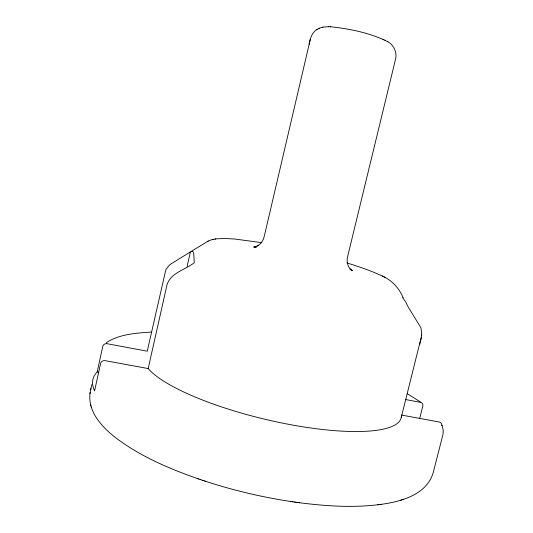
<?xml version="1.0" encoding="UTF-8"?>
<svg xmlns="http://www.w3.org/2000/svg" width="533" height="533" viewBox="0 0 533 533"><rect width="100%" height="100%" fill="white"/><g stroke="black" fill="none" stroke-linecap="round" stroke-linejoin="round"><path stroke-width="0.8" d="M90.17 392.408C87.146 411.789 102.463 427.566 116.554 438.412C141.751 457.241 171.133 469.486 200.688 479.673M421.31 335.823L421.73 333.065L420.917 327.728L408.265 307.135L405.62 301.778L402.681 297.754M401.216 417.519L421.823 334.997M90.69 389.73L91.796 384.56M89.924 393.667L90.93 388.49M401.362 416.293A132.324 32.919 13.4 0 1 289.113 424.408A132.324 32.919 13.4 0 1 148.167 368.563L105.228 360.674A3.904 3.691 -9.6 0 0 100.65 363.273L94.581 390.876A176.41 49.602 13.4 0 1 97.166 371.954L102.776 346.403A3.631 3.465 -9.8 0 1 106.807 343.672M148.167 368.563L167.076 284.522C170.993 272.649 185.257 269.818 194.279 262.729L193.792 254.028A111.564 9.841 -78.5 0 0 192.766 251.429L191.254 251.383L171.253 263.768L169.008 265.461L165.783 269.905L147.248 351.207L106.807 343.652M187.11 266.42L190.334 252.189M310.253 39.602L264.654 234.667L263.549 238.944L261.097 243.088L257.745 245.86L258.052 245.66L254.394 247.059L256.26 246.759L253.675 247.026L256.799 246.886M309.147 44.339C310.059 38.716 311.872 32.52 317.102 29.415M419.664 344.471L421.39 337.602M419.804 417.939L422.882 405.793A3.338 3.111 -48.9 0 0 420.484 402.342L405.48 399.53M106.407 342.539C119.738 334.098 136.162 333.018 151.505 332.086M191.254 251.383L208.243 241.036L211.748 239.723L216.491 238.817L224.866 238.504L234.533 238.997L261.87 242.668M207.89 241.242L208.243 241.036M319.134 28.309L322.971 27.096M316.955 29.495L319.274 28.229M379.529 504.564C400.756 501.886 428.239 494.677 433.715 470.632L442.996 434.428L443.229 430.238L442.11 425.227M400.649 500.207L401.829 499.827M402.495 499.608L403.688 499.221M212.927 239.437L213.6 239.317M215.132 239.037L215.785 238.917M322.705 27.136L328.754 26.677M296.788 502.366C324.111 506.024 351.953 508.036 379.409 504.578M377.83 504.778L381.122 504.358M330.333 26.737C350.028 28.829 370.109 32.886 387.924 41.767M328.321 26.663L330.74 26.75M294.622 502.066L297.467 502.466M202.367 480.24C231.169 489.847 260.804 496.969 290.825 501.506M298.986 502.666L299.699 502.766M292.464 501.753L295.275 502.159M290.232 501.42L293.083 501.839M97.166 371.954L98.572 372.214M401.329 415.027L439.492 422.049A3.544 3.278 -46.2 0 1 441.764 425.647M347.056 262.962C358.009 266.393 368.943 269.991 379.416 274.728C390.303 278.852 398.671 286.901 403.181 297.814M200.062 479.46L202.96 480.44M204.672 480.999L205.238 481.192M197.776 478.681L198.429 478.9M382.98 39.222L383.36 39.395M384.793 40.055L385.199 40.242M382.141 276.034L383.007 276.474M384 276.973L384.893 277.433M349.801 269.085L352.373 270.544L350.208 269.158L351.767 270.304C347.969 267.493 345.69 261.616 348.142 254.468L395.353 59.969C397.538 52.987 393.994 45.132 387.704 41.614M407.185 393.64L420.424 401.949M90.663 405.02L90.87 405.746M91.236 406.985L91.443 407.712"/></g></svg>
